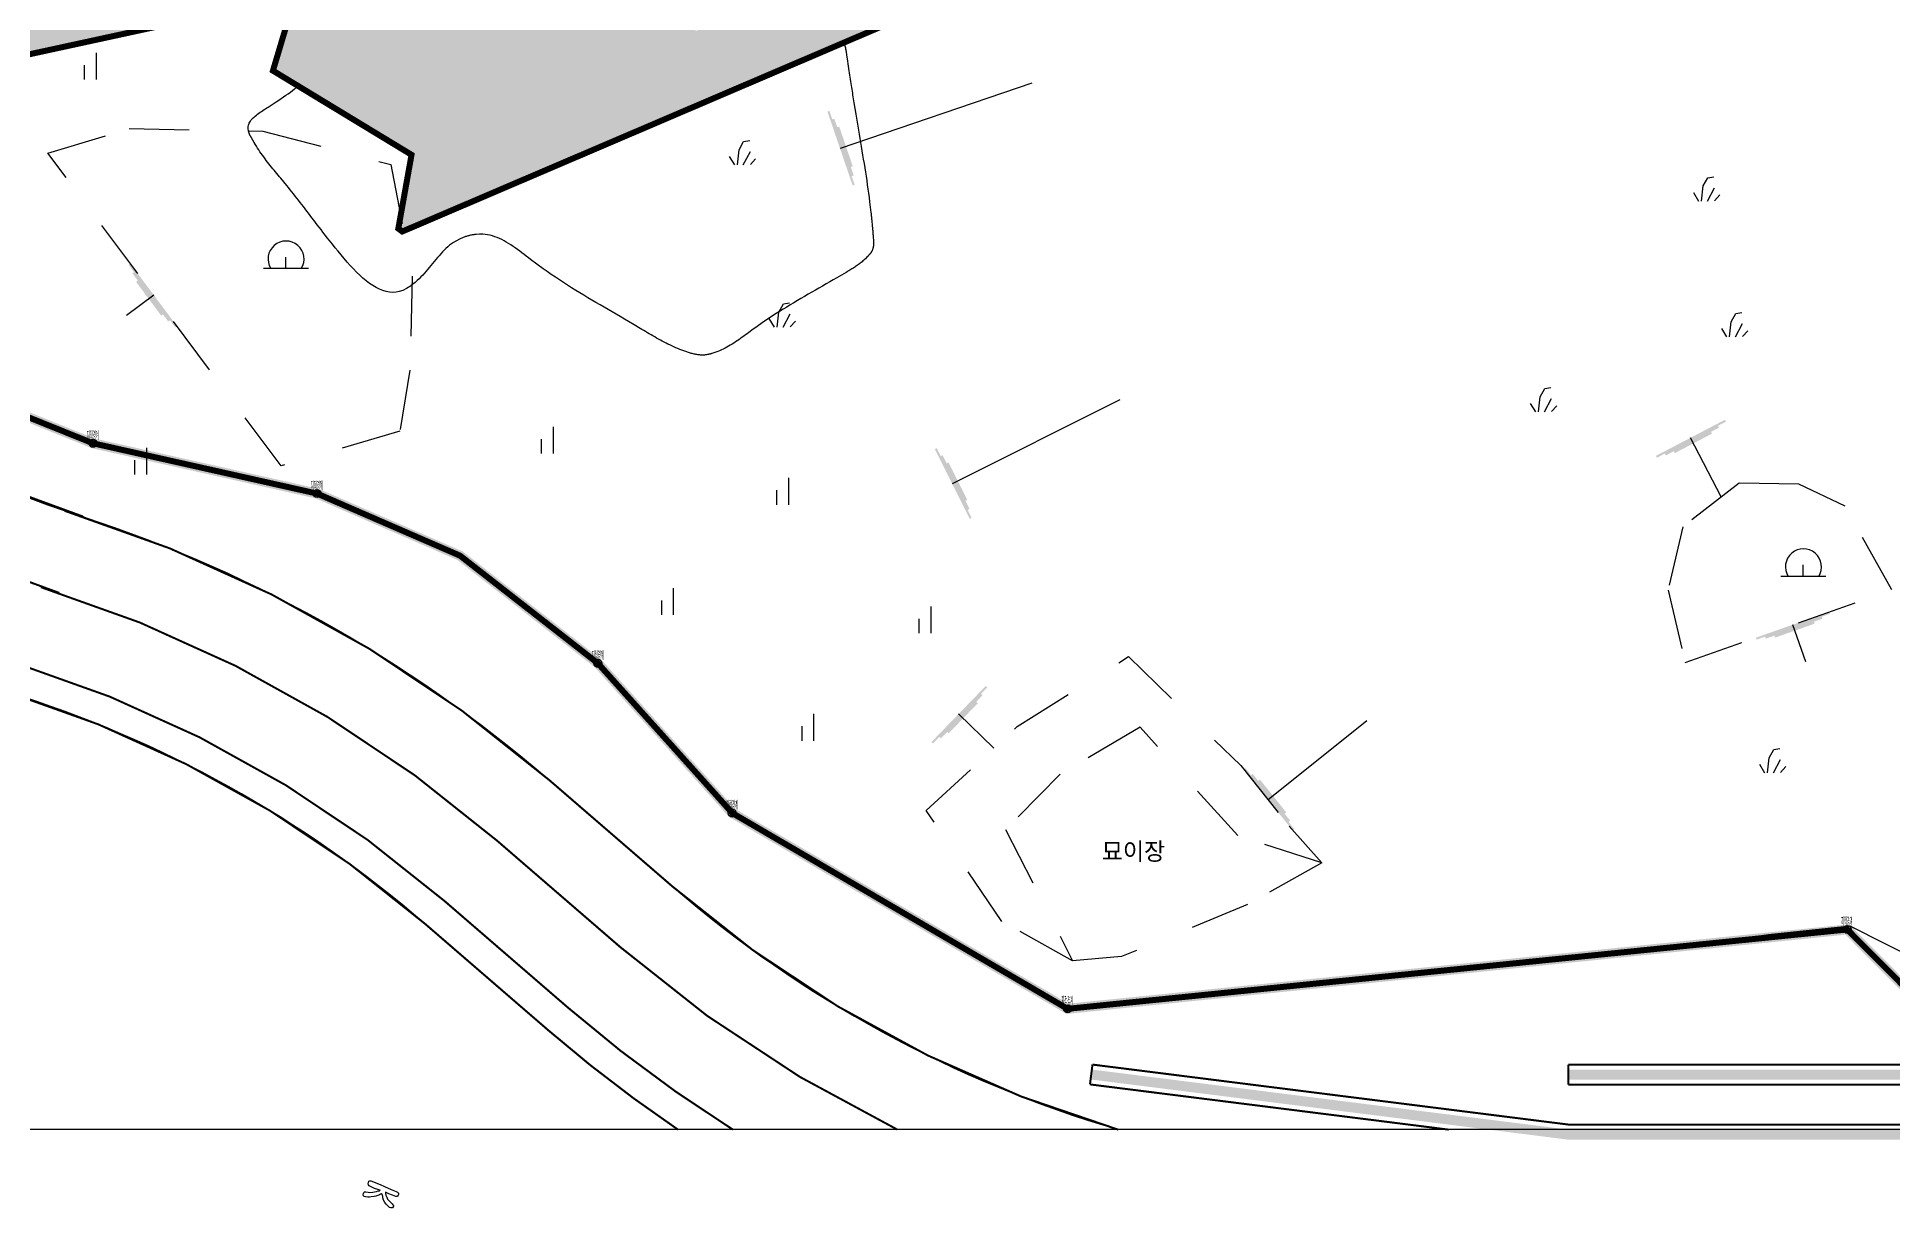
# Model space of a CAD drawing. Header units: inches. Extents: x 12 to 405, y 13 to 268.
# Drawn here: x 163 to 255.8, y 21.4 to 79.9 of the extents above; entities that cross this region are included whole.
import ezdxf
from ezdxf.enums import TextEntityAlignment as Align

# ---------------------------------------------------------------- set-up
doc = ezdxf.new("R2010")
doc.units = ezdxf.units.IN
doc.header["$MEASUREMENT"] = 0
for name, pattern in [('CENTER', [2, 1.25, -0.25, 0.25, -0.25]), ('HIDDEN', [2, 1, -1]), ('PHANTOM2', [12.5, 10, -0.5, 0.5, -0.5, 0.5, -0.5])]:
    doc.linetypes.add(name, pattern=pattern)
for name, color, linetype in [('1-1CON', 35, 'Continuous'), ('1-SIM', 8, 'Continuous'), ('1-TEXT', 7, 'Continuous'), ('1-묘지', 4, 'Continuous'), ('1-지적경계점', 6, 'Continuous'), ('1-휀스', 7, 'FENCELINE1'), ('CODE', 2, 'Continuous'), ('LSMD_CONT_LDREG_41500', 1, 'Continuous'), ('NR', 7, 'Continuous'), ('가구1', 5, 'Continuous'), ('도로해치', 253, 'Continuous'), ('보도', 2, 'Continuous'), ('사업부지', 7, 'Continuous'), ('성토옹벽', 6, 'Continuous'), ('솔리드', 7, 'PHANTOM2'), ('직인선', 1, 'Continuous'), ('휴게공간', 3, 'Continuous')]:
    doc.layers.add(name, color=color, linetype=linetype)
doc.styles.add('ghs', font='romans.shx', dxfattribs={"bigfont": 'ghs.shx'})
doc.styles.add('SH_대대리576', font='')
doc.styles.get('SH_대대리576').set_extended_font_data('NanumGothic', bold=True)
doc.linetypes.add('FENCELINE1', pattern='A,0.25,-0.1,[133,ltypeshp.shx,S=0.1,R=0,X=-0.1,Y=0],-0.1,1', length=1.45)

# ---------------------------------------------------------------- blocks, each defined once
blk = doc.blocks.new('JJ')
at = {"layer": '1-지적경계점'}
for p, q in [((151516.9631145289, 464492.3389579273), (151516.5631145289, 464492.3389579273)), ((151516.7631145289, 464492.1389579272), (151516.7631145289, 464492.5389579273))]:
    blk.add_line(p, q, dxfattribs=at)
blk.add_circle((151516.7631145289, 464492.3389579273), 0.2, dxfattribs=at)
at = {"layer": '1-지적경계점', "extrusion": (2.7929265565e-06, -1.90342140571e-05, 0.9999999998149491), "style": 'SH_대대리576', "width": 0.2764832355283527}
blk.add_text('지적경계', height=0.3999990935341716, dxfattribs=at).set_placement((151516.4507297681, 464492.5444628144, -8.418076201682998), (151517.04139716, 464492.5444628144, -8.418076201682998), align=Align.FIT)
blk = doc.blocks.new('A$C33E82F04')
at = {"layer": '1-묘지', "linetype": 'Continuous'}
for p, q in [((1.499999997671693, 0), (-2.3283064e-09, 0)), ((0.7499999976716936, 0), (0.7499999976716936, 0.3802152863354422))]:
    blk.add_line(p, q, dxfattribs=at)
blk.add_arc((0.7555921556486282, 0.3177159050828777), 0.6000000000000001, 328.0265315023669, 211.973468497633, dxfattribs=at)
blk = doc.blocks.new('A$C39EA40FB')
at = {"layer": '1-SIM'}
for p, q in [((0.3315694252378307, 0.502901213709265), (0.4802046115219128, 0.7772115109255539)), ((0.4802046115219128, 0.7772115109255539), (0.6860084937361535, 0.811500490817707)), ((-8.812348824e-07, 0.2857392162550241), (0.1715009276522323, -7.409835234e-07)), ((0.2744028687593527, -7.409835234e-07), (0.3315694252378307, 0.502901213709265)), ((0.4687713002203964, -7.409835234e-07), (0.7088751163100824, 0.4457529138890095)), ((0.7088751163100824, 0.0114273771760054), (0.8803769251971971, 0.205731596564874))]:
    blk.add_line(p, q, dxfattribs=at)
blk = doc.blocks.new('A$C0C523BD5')
at = {"layer": '1-SIM'}
for p, q in [((0.3944576354988385, 0.8915101256570778), (0.3944576354988385, 1.2741656974e-06)), ((1.9774597604e-06, 0.4800446797744371), (1.9774597604e-06, 1.2741656974e-06))]:
    blk.add_line(p, q, dxfattribs=at)

msp = doc.modelspace()

# ---------------------------------------------------------------- hatches: boundary and pattern name
at = {"layer": '솔리드', "linetype": 'Continuous'}
h = msp.add_hatch(dxfattribs=at)
h.set_pattern_fill('CROSS', color=8, scale=3, style=0)
h.set_pattern_definition([(0, (-296693.6057638996, -354742.0370339247), (0.75, 0.75), [0.375, -1.125]), (90, (-296693.4182638996, -354742.2245339247), (-0.7499999999999999, 0.75), [0.375, -1.125])])
edge = h.paths.add_edge_path()
edge.add_line((135.721386468131, 222.2391814133287), (133.7300689980386, 221.4241814157128))
edge.add_line((133.7300689980386, 221.4241814157128), (131.2197207949705, 218.4764369361935))
edge.add_line((131.2197207949705, 218.4764369361935), (138.3254815966122, 216.6221968933958))
edge.add_arc((138.704222170147, 218.0735946947959), 1.49999999998355, 255.3748733595067, 345.3748733595068)
edge.add_line((140.1556199715471, 217.6948541212612), (141.089846719615, 221.2749686981685))
edge.add_line((141.089846719615, 221.2749686981685), (168.9645647300406, 214.0010933510628))
edge.add_line((168.9645647300406, 214.0010933510628), (168.0306386123177, 210.4221308402618))
edge.add_arc((169.4820364137179, 210.0433902668435), 1.499999999954156, 165.3748733638094, 255.3748733460374)
edge.add_line((169.1032958398339, 208.5919924655016), (169.4821544000645, 208.4918992481678))
edge.add_line((169.4821544000645, 208.4918992481678), (167.9671921059255, 202.6863080425089))
edge.add_line((167.9671921059255, 202.6863080425089), (154.3240527725195, 206.2464694337821))
edge.add_arc((153.9453121989848, 204.7950716323819), 1.49999999998355, 75.37487335950675, 165.3748733595068)
edge.add_line((152.4939143975846, 205.1738122059166), (152.2666700513566, 204.3029735171137))
edge.add_line((152.2666700513566, 204.3029735171137), (229.6745527935328, 184.1034762617917))
edge.add_line((229.6745527935328, 184.1034762617917), (232.3923772854379, 183.3952946763736))
edge.add_line((232.3923772854379, 183.3952946763736), (226.9971545921636, 190.7751397629752))
edge.add_line((226.9971545921636, 190.7751397629752), (227.8044279829247, 191.3653174248309))
edge.add_line((227.8044279829247, 191.3653174248309), (232.9894685849196, 184.2729695117002))
edge.add_line((232.9894685849196, 184.2729695117002), (251.176757040119, 179.5269459526305))
edge.add_line((251.176757040119, 179.5269459526305), (244.0569294377111, 152.2425616763201))
edge.add_line((244.0569294377111, 152.2425616763201), (244.2925573534213, 152.1810748520791))
edge.add_line((244.2925573534213, 152.1810748520791), (235.3795301610718, 118.0248463384476))
edge.add_line((235.3795301610718, 118.0248463384476), (241.5237808994481, 116.4215114186652))
edge.add_line((241.5237808994481, 116.4215114186652), (239.024093386519, 106.8422858580732))
edge.add_line((239.024093386519, 106.8422858580732), (232.8798426481427, 108.4456207779137))
edge.add_line((232.8798426481427, 108.4456207779137), (229.5974247019968, 95.86683973892536))
edge.add_line((229.5974247019968, 95.86683973892536), (225.3355701828606, 96.97896560504046))
edge.add_line((225.3355701828606, 96.97896560504046), (223.8088400572652, 91.1282780832978))
edge.add_line((223.8088400572652, 91.1282780832978), (224.3205177123656, 89.93321073056609))
edge.add_line((224.3205177123656, 89.93321073056609), (207.6296264184404, 82.78687199107549))
edge.add_line((207.6296264184404, 82.78687199107549), (197.9029318647573, 80.89225614828933))
edge.add_line((197.9029318647573, 80.89225614828933), (196.0110436248125, 80.24973714807015))
edge.add_line((196.0110436248125, 80.24973714807015), (180.5294668857589, 84.28963590606759))
edge.add_line((180.5294668857589, 84.28963590606759), (181.8395424676476, 89.31006720197797))
edge.add_line((181.8395424676476, 89.31006720197797), (181.4046306469011, 89.42355693732566))
edge.add_arc((177.9959655299665, 76.3609767368896), 13.49999997674929, 75.37487353076725, 135.1861170693452)
edge.add_arc((156.0045399559078, 98.20994023502749), 17.50000009944609, 223.5788865521241, 315.1862383782775, ccw=False)
edge.add_line((143.3270859950919, 86.14626896330333), (117.269557294878, 113.5295721201244))
edge.add_arc((138.6401239051831, 133.8654734467989), 29.5000000002327, 165.3748733599285, 223.5788823728236, ccw=False)
edge.add_line((110.0959671437506, 141.3140380595712), (119.7605279047623, 178.3502660749498))
edge.add_arc((111.5359403633977, 180.4964626582939), 8.499999999995753, 345.3748733597984, 56.78516630010513)
edge.add_line((116.1920690104364, 187.6077541037364), (116.1920690104364, 187.171181414348))
edge.add_line((116.1920690104364, 187.171181414348), (117.9410689935087, 181.3781814146921))
edge.add_line((117.9410689935087, 181.3781814146921), (116.3810689911245, 173.5291814152285))
edge.add_line((116.3810689911245, 173.5291814152285), (112.5470689997076, 166.197181414768))
edge.add_line((112.5470689997076, 166.197181414768), (105.7180689886211, 155.4601814141631))
edge.add_line((105.7180689886211, 155.4601814141631), (102.6590689882635, 143.5851814141631))
edge.add_line((102.6590689882635, 143.5851814141631), (103.156068997085, 131.0721814148844))
edge.add_line((103.156068997085, 131.0721814148844), (106.024068997742, 123.7651814139233))
edge.add_line((106.024068997742, 123.7651814139233), (119.4970689877866, 109.6021814140975))
edge.add_line((119.4970689877866, 109.6021814140975), (121.30506901592, 106.3371814126283))
edge.add_line((121.30506901592, 106.3371814126283), (125.2930689917177, 99.13518141380223))
edge.add_line((125.2930689917177, 99.13518141380223), (135.4980689895222, 88.42318141397732))
edge.add_line((135.4980689895222, 88.42318141397732), (143.5990690001402, 81.93218141481225))
edge.add_line((143.5990690001402, 81.93218141481225), (150.6230689898714, 74.86918141397359))
edge.add_line((150.6230689898714, 74.86918141397359), (152.2930689916013, 65.02718141490072))
edge.add_line((152.2930689916013, 65.02718141490072), (155.2140690103754, 63.85618141475311))
edge.add_line((155.2140690103754, 63.85618141475311), (158.4310689881443, 62.60018141382784))
edge.add_line((158.4310689881443, 62.60018141382784), (158.3550689980386, 74.5021814145282))
edge.add_line((158.3550689980386, 74.5021814145282), (160.5560689881443, 78.60918141530306))
edge.add_line((160.5560689881443, 78.60918141530306), (169.7570689931511, 80.60718141590655))
edge.add_line((169.7570689931511, 80.60718141590655), (175.5250689998268, 88.95218141285181))
edge.add_line((175.5250689998268, 88.95218141285181), (176.7910690024494, 84.80218141527325))
edge.add_line((176.7910690024494, 84.80218141527325), (174.835069002211, 78.24618141354472))
edge.add_line((174.835069002211, 78.24618141354472), (181.7630689904092, 74.04018141511074))
edge.add_line((181.7630689904092, 74.04018141511074), (181.102068991959, 70.35018141382784))
edge.add_line((181.102068991959, 70.35018141382784), (181.2980690017341, 70.20118141455055))
edge.add_line((181.2980690017341, 70.20118141455055), (237.5730689927933, 94.28518141341806))
edge.add_line((237.5730689927933, 94.28518141341806), (246.0360690072176, 115.9231814155489))
edge.add_line((246.0360690072176, 115.9231814155489), (245.3930690154431, 128.7931814147294))
edge.add_line((245.3930690154431, 128.7931814147294), (255.1140690013764, 184.4671814143792))
edge.add_line((255.1140690013764, 184.4671814143792), (247.2930689916012, 181.9591814149305))
edge.add_line((247.2930689916012, 181.9591814149305), (245.9290689991086, 183.5101814138604))
edge.add_line((245.9290689991086, 183.5101814138604), (240.2350690080549, 186.6101814146521))
edge.add_line((240.2350690080549, 186.6101814146521), (232.7250689880221, 189.3501814137696))
edge.add_line((232.7250689880221, 189.3501814137696), (225.5950689927905, 195.8901814147964))
edge.add_line((225.5950689927905, 195.8901814147964), (210.655069009261, 200.0101814150246))
edge.add_line((210.655069009261, 200.0101814150246), (190.2950689954215, 203.0201814137533))
edge.add_line((190.2950689954215, 203.0201814137533), (178.4650689974426, 202.180181412971))
edge.add_line((178.4650689974426, 202.180181412971), (177.4350689961923, 206.780181413588))
edge.add_line((177.4350689961923, 206.780181413588), (169.2950690106138, 218.5401814141794))
edge.add_line((169.2950690106138, 218.5401814141794), (150.1150689885019, 228.1301814150199))
edge.add_line((150.1150689885019, 228.1301814150199), (139.3863879575858, 223.7391814133287))
edge.add_line((139.3863879575858, 223.7391814133287), (132.0260690018533, 223.7391814133287))
edge.add_line((132.0260690018533, 223.7391814133287), (127.7590689972042, 224.8931814143568))
edge.add_line((127.7590689972042, 224.8931814143568), (124.3420690014957, 224.0401814151689))
edge.add_line((124.3420690014957, 224.0401814151689), (116.919069008529, 225.9461814146623))
edge.add_line((116.919069008529, 225.9461814146623), (116.1920690104364, 224.6771814143419))
edge.add_line((116.1920690104364, 224.6771814143419), (116.1920690104364, 203.0686903968588))
edge.add_line((116.1920690104364, 203.0686903968588), (116.1920690104364, 202.5171354952752))
edge.add_line((116.1920690104364, 202.5171354952752), (116.6839017161167, 202.5171354952752))
edge.add_line((116.6839017161167, 202.5171354952752), (116.6839017161167, 224.5434371447907))
edge.add_line((116.6839017161167, 224.5434371447907), (117.1616635776938, 225.3676709587005))
edge.add_line((117.1616635776938, 225.3676709587005), (124.2692918714367, 223.5426487928623))
edge.add_line((124.2692918714367, 223.5426487928623), (132.0162796791758, 223.2391814133287))
edge.add_line((132.0162796791758, 223.2391814133287), (138.9567083096247, 223.2391814133287))
edge.add_line((138.9567083096247, 223.2391814133287), (150.1026683259172, 227.8009524621436))
edge.add_line((150.1026683259172, 227.8009524621436), (169.0920877630472, 218.3062618271349))
edge.add_line((169.0920877630472, 218.3062618271349), (176.6954660028916, 207.3139288281807))
edge.add_line((176.6954660028916, 207.3139288281807), (175.8730393352801, 206.7450576860126))
edge.add_line((175.8730393352801, 206.7450576860126), (168.4155289890825, 217.5265069948643))
edge.add_line((168.4155289890825, 217.5265069948643), (150.0614032061187, 226.703551441328))
edge.add_line((150.0614032061187, 226.703551441328), (139.1534270502509, 222.2391814133287))
edge.add_line((139.1534270502509, 222.2391814133287), (135.721386468131, 222.2391814133287))

# ---------------------------------------------------------------- linework, layer by layer
for points in [[(18.82665595794083, 268.0111741536082), (281.1495063939129, 268.0111741536082), (281.1495063939129, 25.2811741717876), (18.82665595794083, 25.2811741717876)], [(18.82665599007146, 268.011174155238), (281.1495064111424, 268.011174155238), (281.1495064111424, 25.28117417248609), (18.82665599007146, 25.28117417248609)]]:
    msp.add_lwpolyline(points, close=True)
at = {"layer": '1-1CON', "color": 8, "linetype": 'Continuous', "elevation": 84.49599999999998}
msp.add_lwpolyline([(203.3860068233681, 79.65870874358984), (203.3953316422177, 79.62857913768562), (203.4076059373093, 79.58428109234842), (203.4190111966801, 79.5386378633109), (203.4296342940999, 79.49185370172086), (203.4395621033383, 79.44413286524536), (203.4488815428687, 79.3956796078262), (203.4576794566584, 79.34669818619909), (203.4660427929831, 79.29739285151186), (203.4740583660079, 79.24796785956892), (203.4818131240082, 79.19862746431204), (203.5100734146309, 79.0157700123516), (203.5371239842844, 78.8397652495903), (203.5563096018506, 78.71445169656249), (203.5749258162451, 78.59242461791905), (203.5930117579175, 78.47349259334328), (203.610606572218, 78.3574641950679), (203.6277494641018, 78.24414800091358), (203.6444795640183, 78.13335258404436), (203.6608360471201, 78.02488652321222), (203.676858073659, 77.91855838878723), (203.6925848336888, 77.81417676231536), (203.7080554427577, 77.71155021323534), (203.7233090909195, 77.61048732029917), (203.7383849235249, 77.51079665760221), (203.7533221157265, 77.41228680110248), (203.7681598724795, 77.31476632582667), (203.7829372944308, 77.21804381052675), (203.7976935567332, 77.12192782277884), (203.8124678345395, 77.02622694319757), (203.8272993030024, 76.93074974867227), (203.8422271074725, 76.83530481236699), (203.8572904231024, 76.73970070837709), (203.8725283952427, 76.64374601545455), (203.9181562723589, 76.35879957752945), (203.9659901620818, 76.06745776238563), (203.9984820248557, 75.87215994096073), (204.031722715683, 75.67442236172678), (204.0656041713429, 75.47442377249422), (204.1000183584166, 75.27234291082891), (204.1348572285843, 75.0683585254726), (204.1700127782298, 74.86264936144175), (204.2053769441319, 74.6553941628215), (204.2408416481686, 74.44677166997167), (204.2762989165259, 74.23696063442799), (204.3116406859828, 74.02613979375633), (204.3467589231205, 73.81448789576712), (204.3815455647183, 73.60218368640813), (204.4158926071597, 73.38940590697052), (204.4496919723225, 73.17633330247077), (204.4828356863928, 72.96314461792531), (204.515215626545, 72.75001859835061), (204.5467237742615, 72.53713398596915), (204.5772521408272, 72.32466952859136), (204.6066926630211, 72.11280396843972), (204.6349372776223, 71.90171604959937), (204.6618779661131, 71.69158451801809), (204.694441741891, 71.42499405595186), (204.7245323719454, 71.16054138990762), (204.7309191288424, 71.10349317996474), (204.7371934564782, 71.04651320243897), (204.7433567257596, 70.98958567606928), (204.7494104268027, 70.93269483170184), (204.7553560646248, 70.87582489459487), (204.7611950697375, 70.81896008628132), (204.7669289322567, 70.76208463574471), (204.7725590975953, 70.70518277010592), (204.7780870707703, 70.64823871089789), (204.7835143120957, 70.59123668710413), (204.7888422371817, 70.53416092398288), (204.7940723957491, 70.47699564679237), (204.799206173606, 70.41972508172216), (204.8042451055718, 70.36233345309915), (204.8091906668616, 70.3048049871129), (204.8140442730856, 70.24712391088428), (204.8188073845578, 70.1892744487402), (204.8234815360976, 70.13124082500758), (204.8280681433154, 70.07300727053257), (204.8325686963273, 70.01455800405415), (204.8369846703482, 69.95587725828113), (204.842836356349, 69.87629277988049), (204.8485390903426, 69.79622854648801), (204.8499821336937, 69.77542532871189), (204.8513609530402, 69.75460999256643), (204.8526484282685, 69.73379263172569), (204.8538174541665, 69.71298335010829), (204.8548409553242, 69.69219224511357), (204.8556918563319, 69.6714294178662), (204.8563429625702, 69.65070496669682), (204.8567672433329, 69.63002899179878), (204.85693762321, 69.6094115933654), (204.8568269373847, 69.58886286879601), (204.8564081253481, 69.56839292014661), (204.8556540818882, 69.54801184667917), (204.8545377166939, 69.52772974579307), (204.8530318947506, 69.50755672233822), (204.8511095257473, 69.48750286626341), (204.8487435342741, 69.46757828521254), (204.8459068151188, 69.44779307751628), (204.8425722332669, 69.42815733871134), (204.8387127282095, 69.40868117457899), (204.8343011798335, 69.3893746797246), (204.8293104829264, 69.37024795620414), (204.8182438822461, 69.33280475235256), (204.8047011705113, 69.29614334816756), (204.7974257679654, 69.27821156738969), (204.7895914377642, 69.26046513936194), (204.7812211127949, 69.24290124683353), (204.7723377855492, 69.22551707348498), (204.7629644038153, 69.2083098057908), (204.7531239451838, 69.19127662836286), (204.7428393723441, 69.174414725813), (204.7321336479855, 69.15772128275307), (204.7210297347975, 69.14119348286363), (204.7095505954695, 69.12482851355048), (204.6977192075921, 69.10862356035682), (204.6855585189534, 69.09257580323788), (204.6730915220452, 69.07668243146213), (204.6603411646557, 69.06094062591615), (204.6473303945733, 69.04534757586839), (204.6340821893883, 69.02990046406808), (204.6206195117903, 69.01459647698971), (204.6069653393698, 68.9994327973825), (204.5931426199151, 68.98440660799565), (204.5791743459177, 68.96951509809765), (204.5650834651661, 68.95475545230033), (204.5101902546359, 68.89815993311527), (204.4541496248913, 68.84345332051339), (204.4119917662812, 68.80388430396738), (204.3692559363318, 68.76526735613766), (204.3259685399008, 68.7275592487556), (204.282156086154, 68.69071674982729), (204.2378449650479, 68.6546966348094), (204.1930616112423, 68.61945566891404), (204.1478324593974, 68.58495062480392), (204.1021839739752, 68.55113827141645), (204.0561425747347, 68.5179753767577), (204.0097346963358, 68.48541871535303), (203.9629867883397, 68.4534250542772), (203.915925270505, 68.42195116433027), (203.868576592393, 68.3909538172436), (203.8209671588612, 68.36038978102329), (203.7731234641743, 68.3302158274007), (203.7250718684865, 68.3003887225193), (203.6768388958645, 68.27086524183574), (203.628450936265, 68.24160215242478), (203.5799344094468, 68.2125562260178), (203.5313157649708, 68.1836842315522), (203.4826214672995, 68.15494293889674), (203.2551122965289, 68.02120199410888), (203.0271063508463, 67.88842488902333), (202.8476975025607, 67.78457469849559), (202.6680895002556, 67.68108861970427), (202.488336122222, 67.57785117144408), (202.3084911318493, 67.47474686878445), (202.1286083074284, 67.37166022958877), (201.9487414123488, 67.26847576892646), (201.7689442249012, 67.16507800652357), (201.589270478673, 67.06135145558687), (201.4097739966584, 66.95718063397976), (201.2305084677411, 66.85245005956563), (201.0515277447176, 66.74704424555125), (200.8728855313731, 66.64084771073135), (200.6946356358004, 66.53374497390064), (200.5168318064881, 66.42562054919722), (200.3395278068257, 66.31635895169052), (200.1627774002028, 66.20584470110657), (199.9866343649102, 66.0939623125148), (199.8111524941397, 65.98059630191597), (199.6363855363799, 65.8656311890361), (199.4623872103167, 65.74895148708197), (199.2892113538456, 65.63044171205433), (199.0337948860598, 65.45187910816344), (198.7804220231247, 65.2687873717648), (198.6981194527817, 65.20887378959628), (198.6158988239241, 65.14877491987022), (198.5336930068207, 65.08863793297382), (198.4514347227288, 65.02860999556901), (198.3690567674113, 64.96883826779845), (198.2864919962359, 64.90946992098065), (198.2036730857563, 64.85065212084623), (198.1205328913403, 64.79253203312578), (198.0370041491461, 64.73525682168724), (197.9530197145415, 64.67897365598651), (197.8685123534871, 64.62382970082285), (197.7834148170424, 64.56997212285819), (197.6976598860693, 64.51754808968576), (197.6111803861332, 64.4667047642422), (197.5239090980959, 64.41758931225809), (197.4357788177205, 64.37034890505197), (197.3467222960663, 64.32513070369782), (197.2566722990942, 64.28208187858286), (197.1655616821719, 64.24134959078106), (197.0733231963587, 64.20308101067963), (196.9798896076155, 64.16742330494048), (196.8754963042212, 64.13115451096269), (196.7694872530175, 64.09841641301932), (196.7596260817719, 64.09540806415202), (196.7497516186905, 64.09243485408547), (196.7398641766978, 64.08949911950799), (196.7299640538168, 64.08660319431397), (196.7200515778733, 64.08374941146644), (196.7101270766926, 64.08094010858508), (196.7001908482981, 64.0781776214269), (196.6902432056141, 64.0754642848176), (196.6802845062685, 64.07280243451419), (196.6703150035811, 64.07019440534236), (196.6603350700808, 64.06764253305914), (196.6503450186921, 64.06514915435287), (196.6403451623393, 64.0627166031179), (196.6303357841444, 64.06034721697392), (196.6203172417355, 64.05804332795265), (196.6102898480368, 64.05580727553638), (196.6002538861704, 64.05364139175686), (196.5902097137642, 64.05154801423373), (196.5801576437426, 64.04952947593006), (196.5700979741288, 64.04758811539682), (196.5600310476494, 64.04572626559707), (196.5039238395167, 64.0358124280599), (196.4476108165455, 64.02850995010408), (196.4012848051262, 64.02421260981532), (196.3548497768116, 64.02154545469853), (196.3083204837513, 64.0204446630803), (196.2617116929961, 64.02084641794386), (196.2150381268931, 64.0226869050664), (196.1683145822955, 64.02590230370583), (196.1215558113528, 64.03042879870804), (196.0747765811158, 64.03620257026228), (196.0279916586352, 64.0431598032144), (195.9812158258629, 64.05123667868497), (195.9344637753439, 64.06036937872591), (195.8877503337336, 64.07049408911439), (195.8410902382803, 64.08154698817702), (195.7944982858372, 64.093464261691), (195.7479891838503, 64.1061820917082), (195.7015777142716, 64.1196366584179), (195.6552786739541, 64.13376414573463), (195.609106785245, 64.14850073757293), (195.5630768300963, 64.16378261412206), (195.5172035755587, 64.17954596022787), (195.4715017439795, 64.19572695607962), (195.322292855568, 64.24993132690611), (195.1752437265587, 64.30725237152251), (195.0740496130658, 64.34851844592663), (194.9738088460637, 64.39114047105136), (194.8744765432549, 64.43504380418631), (194.7760078372431, 64.48015380541506), (194.6783578308297, 64.52639583202722), (194.5814816715193, 64.57369524410637), (194.4853344919158, 64.62197740359875), (194.3898713501168, 64.67116766406866), (194.2950474234295, 64.72119138746234), (194.2008178146554, 64.77197393386336), (194.1071376414967, 64.82344066149267), (194.0139620216561, 64.87551692857119), (193.9212460877371, 64.92812809331986), (193.8289449425412, 64.9811995176849), (193.7370137186718, 65.03465655802461), (193.645407563634, 65.08842457535388), (193.5540815355254, 65.14242892603102), (193.462990796752, 65.19659497200223), (193.3720904650164, 65.25084807241979), (193.281335658021, 65.30511358271065), (193.1906814934683, 65.35931686482104), (192.8972786875439, 65.53441086767884), (192.6039900543166, 65.70728657471659), (192.4013097794724, 65.82593087556484), (192.1986653866244, 65.94393509330871), (191.9960475327445, 66.06150911080363), (191.7934468897057, 66.17886281835558), (191.5908541293812, 66.2962060950947), (191.3882599236441, 66.41374882573905), (191.1856549443675, 66.53170090245726), (190.983029833622, 66.65027220437946), (190.7803752632809, 66.76967261715504), (190.5776819350195, 66.89011202922734), (190.3749404760075, 67.01180032252046), (190.1721415581179, 67.13494738454642), (189.969275868125, 67.259763096298), (189.7663340630007, 67.38645734621855), (189.5633068444205, 67.51524001716348), (189.3601848097516, 67.64632099850746), (189.1569586755705, 67.77991017124327), (188.9536191137505, 67.91621742102029), (188.7501567663622, 68.0554526372132), (188.5465622903777, 68.19782569802078), (188.3428263874722, 68.34354649281772), (188.0302695842457, 68.5723892551166), (187.7173364521933, 68.810085900898), (187.6084342958403, 68.89338788094642), (187.4993752600623, 68.97693818418952), (187.390103674121, 69.06032583473893), (187.2805638076735, 69.14313985670628), (187.170700019784, 69.22496927140924), (187.0604565801096, 69.3054031020281), (186.9497777881098, 69.38403037174317), (186.8386079730464, 69.46044010373475), (186.7268914343787, 69.53422132118317), (186.6145725162697, 69.60496304820003), (186.5015954436732, 69.67225430517169), (186.3879045756531, 69.73568411993506), (186.2734441967679, 69.7948415100825), (186.1581586660815, 69.84931549879434), (186.0419922234488, 69.89869511390748), (185.9248892130328, 69.94256937487694), (185.8067939193917, 69.98052730488303), (185.6876506866885, 70.01215793083134), (185.5674037845803, 70.03705026938292), (185.4459975125266, 70.05479334744336), (185.3233762444926, 70.06497618912431), (185.1594648869706, 70.06790220721336), (184.9932317646218, 70.05615624117377), (184.9525339068842, 70.05242652429911), (184.9117510231209, 70.04784758093479), (184.870909846015, 70.04243209941956), (184.8300370635462, 70.03619276529821), (184.7891593636942, 70.02914226784083), (184.7483034791422, 70.02129329352351), (184.7074960829688, 70.01265853068503), (184.6667638929558, 70.00325066393884), (184.626133582182, 69.99308238628032), (184.5856318535281, 69.98216638046028), (184.5452854396773, 69.97051533481749), (184.505120998807, 69.95814193675938), (184.4651652636004, 69.94505887741866), (184.425444907136, 69.9312788367522), (184.3859866322947, 69.91681451054933), (184.3468171568585, 69.90167857969823), (184.3079631688071, 69.88588373626294), (184.2694513859225, 69.86944266485693), (184.2313084663821, 69.85236805288764), (184.1935611130667, 69.83467259055647), (184.1562360735608, 69.81636896154555), (184.0076388480139, 69.74021238445016), (183.86676574368, 69.65459246731075), (183.764878025837, 69.58525898384573), (183.666676363535, 69.51135255473378), (183.5718207718802, 69.43326133380356), (183.4799711616707, 69.35137348326566), (183.3907875331116, 69.26607715601745), (183.3039298566056, 69.17776051240685), (183.2190580429508, 69.0868117081252), (183.1358321221544, 68.99361889793249), (183.0539120050146, 68.89857024403932), (182.9729576768352, 68.80205390120568), (182.8926290931179, 68.70445802791687), (182.8125862093641, 68.60617077986421), (182.7324890108778, 68.50758031832697), (182.6519974531604, 68.40907479433986), (182.5707714768125, 68.31104236731949), (182.4884710373356, 68.21387119668248), (182.4047561349346, 68.11794943905147), (182.3192867251112, 68.02366525198045), (182.2317227335645, 67.93140678929808), (182.1417241754009, 67.84156221321496), (182.0489509614183, 67.75451968035372), (181.9389930130912, 67.65836330114576), (181.8244921626522, 67.56691246556761), (181.8097689958288, 67.55529461691799), (181.7949767621233, 67.54376788048717), (181.7801180394365, 67.53233928682926), (181.765195465274, 67.52101587301763), (181.7502117069437, 67.50980467146906), (181.7351693274452, 67.49871270994367), (181.7200710387899, 67.48774702830883), (181.7049194188787, 67.47691465339335), (181.6897171350195, 67.46622262320193), (181.6744668098165, 67.45567796828868), (181.6591710807754, 67.44528772107037), (181.6438325854017, 67.4350589158264), (181.6284539612009, 67.42499858497354), (181.6130378307773, 67.41511376092853), (181.5975868316366, 67.40541147983345), (181.5821036012842, 67.39589877131107), (181.5665907623245, 67.38658266777816), (181.5510509671642, 67.37747020630809), (181.5354868533088, 67.36856841372969), (181.5199010284616, 67.3598843299103), (181.5042961450292, 67.35142498354139), (181.328200942464, 67.2586775001389), (181.1503532143308, 67.196276116955), (180.9870507182552, 67.16333862377974), (180.8227405907585, 67.15305679275366), (180.6576467366888, 67.16415799206766), (180.4919929267837, 67.19536958339336), (180.3260031254961, 67.24541893119635), (180.1599011780693, 67.31303340087356), (179.9939109297468, 67.39694035689058), (179.828256315179, 67.495867163713), (179.6631611647083, 67.60854118673774), (179.4988493682815, 67.73368979136171), (179.3355448009445, 67.87004034018787), (179.173471337743, 68.01632019488784), (179.0128528239204, 68.1712567273778), (178.8539131643249, 68.3335772965354), (178.6968762340023, 68.50200926775756), (178.5419658930971, 68.67528000737252), (178.3894060166551, 68.85211687705191), (178.2394204946233, 69.03124724591794), (178.0922331722452, 69.2113984747109), (177.9480679543688, 69.39129792882773), (177.8071486713363, 69.569672972734), (177.5662739934398, 69.8773665035394), (177.3367430927231, 70.17256156059625), (177.240152976103, 70.29711796327206), (177.1454003067686, 70.41959338525953), (177.0523580970241, 70.54009945395114), (176.9608994485809, 70.6587478023273), (176.8708973737432, 70.77565005684914), (176.7822248997165, 70.89091785235973), (176.6947550835087, 71.0046628143889), (176.6083609672262, 71.11699657219174), (176.5229155929758, 71.22803075968), (176.4382919879629, 71.33787700517746), (176.3543632091953, 71.4466469360766), (176.2710022838785, 71.55445218442651), (176.1880822690202, 71.66140437855097), (176.1054761769249, 71.76761515049907), (176.0230570795013, 71.87319612673195), (175.9406980337574, 71.97825894116136), (175.8582720072939, 72.08291522117975), (175.7756521018221, 72.18727659511092), (175.6927113445474, 72.29145469593527), (175.6093227924778, 72.39556115290793), (175.5253594579174, 72.49970759435269), (175.3770528348161, 72.68240503485026), (175.2262034626676, 72.86591021886738), (175.1610764028503, 72.94486411737921), (175.0956288786604, 73.02408506053212), (175.0299347402527, 73.10363220221075), (174.9640678973867, 73.18356469443711), (174.8981022002174, 73.26394168830188), (174.8321115436031, 73.34482233582708), (174.7661698224022, 73.42626579089733), (174.7003508569671, 73.50833120274069), (174.6347285868599, 73.59107772617313), (174.5693768622352, 73.67456451321664), (174.5043695779516, 73.75885071216794), (174.439780599065, 73.84399547784301), (174.3756838055326, 73.93005796319517), (174.3121530773117, 74.01709732024642), (174.2492623241617, 74.10517270008745), (174.1870853664352, 74.19434325380894), (174.1256961138918, 74.28466813436421), (174.0651684464885, 74.3762064947066), (174.0055762143804, 74.46901748685809), (173.9469933571293, 74.56316026097807), (173.8894937099888, 74.65869397188249), (173.8233779283239, 74.77250066383453), (173.7589572133495, 74.8883855965239), (173.7494941564275, 74.90555516521158), (173.7401132645084, 74.92275826058062), (173.7308371128513, 74.939988940793), (173.7216882767154, 74.95724126401069), (173.7126892866565, 74.9745092856017), (173.703862732835, 74.99178706652197), (173.69523119051, 75.00906866307082), (173.6868172200395, 75.02634813341024), (173.6786433668806, 75.04361953477087), (173.6707322211935, 75.06087692531469), (173.6631063433363, 75.07811436413499), (173.6557883234693, 75.09532590659978), (173.6488006474449, 75.11250561087104), (173.642165965028, 75.1296475379047), (173.6359068365766, 75.14674574120613), (173.6300457479431, 75.16379428173127), (173.6246053637935, 75.18078721484812), (173.6196081848814, 75.19771860337528), (173.6150768162681, 75.21458249802413), (173.6110338034107, 75.23137296254458), (173.6075017215683, 75.248084050442), (173.5936498554422, 75.32488607599112), (173.5916639329864, 75.3997406929982), (173.5970303179695, 75.45723621437969), (173.6089569391681, 75.51361749211969), (173.6270815642549, 75.56892517658594), (173.6510419460012, 75.62319991255822), (173.6804759265854, 75.67648234388503), (173.7150212885811, 75.72881312186541), (173.754315814562, 75.7802328922105), (173.7979972871019, 75.83078230249407), (173.8457035185768, 75.88050199470194), (173.8970722766592, 75.92943262013318), (173.9517413737251, 75.97761482729288), (174.0093485774471, 76.02508925723555), (174.0695316853, 76.07189656032892), (174.1319284798576, 76.11807738228413), (174.1961767734958, 76.16367237067493), (174.2619143636896, 76.20872217400643), (174.3287789883091, 76.25326743333312), (174.3964085044338, 76.2973488008854), (174.4644406797363, 76.34100692237439), (174.5325132967903, 76.38428244444253), (174.6002641232683, 76.42721601186963), (174.8038483621551, 76.55662801473113), (174.997792518325, 76.68363816647502), (175.123831665702, 76.76777329931679), (175.2461778433992, 76.8509204563004), (175.3651519777252, 76.93312566059353), (175.4810749949886, 77.01443493443253), (175.5942677916958, 77.0948943028477), (175.7050512941553, 77.1745497918007), (175.8137463839723, 77.25344742632183), (175.9206740470602, 77.33163322492214), (176.0261551352216, 77.40915321542593), (176.0960779102518, 77.46067976656082)], dxfattribs=at)
at = {"layer": '1-묘지', "linetype": 'HIDDEN', "ltscale": 3}
for points, elevation in [([(181.6847805591299, 63.26602654422345), (181.1749017747118, 60.20787222201648), (175.2459017695858, 58.47687222047421), (163.5869017900898, 74.123872220355), (167.6479017795994, 75.34887222184511), (174.3223487349226, 75.22235891206833), (180.7259017886593, 73.54787222279879), (181.7997145416214, 67.96090925375643)], -23.50400000000002), ([(253.4359017821026, 56.45887222124907), (251.1089671613646, 57.56272510423037), (248.1259017648173, 57.62187222095849), (245.307470998354, 55.4301906785247), (244.5769017698241, 52.26187222155454), (245.4299017848444, 48.64387222270193), (255.7539017857981, 52.27487222089144)], -109.4066817376595), ([(217.2549017878247, 33.93287222164395), (214.8039017828179, 33.73087222206118), (211.2709017904473, 35.69487222174826), (207.4959017695857, 41.23787222320857), (212.0399017693472, 45.4388722216961), (217.6059017689896, 48.94087222202393), (223.2099018009377, 43.48687222211333), (225.6359017850829, 40.46287222283604), (227.2699017884207, 38.61887222046676), (223.5539017679167, 36.53987222055616)], -109.4066817376595)]:
    msp.add_lwpolyline(points, close=True, dxfattribs=dict(at, elevation=elevation))
at = {"layer": '1-묘지', "linetype": 'HIDDEN', "ltscale": 3, "elevation": -109.4066817376595}
msp.add_lwpolyline([(227.2699017884207, 38.61887222046676), (223.0679017813874, 39.98787222134592), (218.1819017888976, 45.40287222045185), (214.1909017624331, 43.0598722229031), (211.4509017826987, 40.29187222274663), (214.8039017828179, 33.73087222206118)], dxfattribs=at)
at = {"layer": '1-휀스', "elevation": -109.4066817376595}
msp.add_lwpolyline([(264.3862340660763, 30.18048819604041), (264.1359017850829, 30.17787222175571), (253.671901768632, 35.45587222168865), (249.6019017906857, 35.02787222138318), (246.4076601328326, 34.56656143518808)], dxfattribs=at)
at = {"layer": 'LSMD_CONT_LDREG_41500', "color": 1, "linetype": 'Continuous', "const_width": 0.3, "elevation": -23.50400000000002, "flags": 128}
msp.add_lwpolyline([(160.5560689881443, 78.60918141530306), (169.7570689931511, 80.60718141590655), (175.5250689998268, 88.95218141285181), (176.7910690024494, 84.80218141527325), (174.835069002211, 78.24618141354472), (181.7630689904092, 74.04018141516895), (181.102068991959, 70.35018141382784), (181.2980690017341, 70.20118141455055), (237.5730689927933, 94.28518141341806), (246.0360690072176, 115.9231814155489), (245.3930690154431, 128.7931814147294), (255.1140690013764, 184.4671814143792)], dxfattribs=at)
at = {"layer": 'NR', "linetype": 'Continuous'}
for p, q in [((212.7711613239718, 77.62136307156356, -109.4066817376595), (203.1822721125556, 74.35641571770134, -109.4066817376595)), ((167.5177518786861, 66.01816814283552, -109.4066817376595), (168.8737888546659, 67.02858772205832, -109.4066817376595)), ((217.1616978408766, 61.77524234897169, -109.4066817376595), (208.7941163392735, 57.57689083723994, -109.4066817376595)), ((247.2367288978768, 56.93042939512702, -109.4066817376595), (245.6930278899146, 59.88290288283201, -109.4066817376595)), ((251.4622239233923, 48.67264699360999, -109.4066817376595), (250.8071933748198, 50.53509130778434, -109.4066817376595)), ((210.876746481843, 44.36351671798798, -109.4066817376595), (209.112174397893, 46.07188607270541, -109.4066817376595)), ((229.5203069658947, 45.73500327097895, -109.4066817376595), (224.5836126120759, 41.77454675252261, -109.4066817376595))]:
    msp.add_line(p, q, dxfattribs=at)
for points in [[(203.810797727294, 72.51048626362058, -109.4066817376595), (202.5537465127182, 76.20234517271342, -109.4066817376595), (203.910193926282, 72.54432995042475, -109.4066817376595), (202.653142696805, 76.2361888595176, -109.4066817376595)], [(203.7651495547963, 72.97031367181512, -109.4066817376595), (202.7981870682908, 75.8102051409212, -109.4066817376595), (203.8645457686854, 73.0041573586193, -109.4066817376595), (202.8975832821799, 75.84404882586273, -109.4066817376595)], [(203.7195013971997, 73.43014107907834, -109.4066817376595), (203.0426276387644, 75.418065106335, -109.4066817376595), (203.8188975812865, 73.46398476588251, -109.4066817376595), (203.1420238377524, 75.4519087940705, -109.4066817376595)], [(167.7086712928487, 68.592237642805, -109.4066817376595), (170.0389064015819, 65.46493780038031, -109.4066817376595), (167.6244747551157, 68.52950054390999, -109.4066817376595), (169.95470987875, 65.4022007014853, -109.4066817376595)], [(167.8933480443432, 68.16865825357559, -109.4066817376595), (169.6858365746214, 65.7630429918197, -109.4066817376595), (167.8091514917089, 68.10592115468057, -109.4066817376595), (169.6016400815918, 65.70030589106204, -109.4066817376595)], [(168.0780247809364, 67.74507886620881, -109.4066817376595), (169.3327667923643, 66.06114818139645, -109.4066817376595), (167.9938282432033, 67.68234176638248, -109.4066817376595), (169.24857023973, 65.99841108063879, -109.4066817376595)], [(243.9649754079056, 58.97939049902084, -109.4066817376595), (247.4210803719235, 60.78641526757451, -109.4066817376595), (244.0136260898781, 58.88634151762994, -109.4066817376595), (247.4697310389948, 60.69336628804626, -109.4066817376595)], [(244.4124074341727, 59.0948443755758, -109.4066817376595), (247.0709496947003, 60.48486343103173, -109.4066817376595), (244.4610580863429, 59.0017953979102, -109.4066817376595), (247.1196003617716, 60.39181445150348, -109.4066817376595)], [(244.8598394306374, 59.21029825492474, -109.4066817376595), (246.7208190323782, 60.1833115926263, -109.4066817376595), (244.9084900977087, 59.11724927446517, -109.4066817376595), (246.7694696845484, 60.09026261496069, -109.4066817376595)], [(209.6686083437872, 55.83397266997667, -109.4066817376595), (207.9196243496609, 59.31980900264057, -109.4066817376595), (209.7624577643347, 55.88106070070239, -109.4066817376595), (208.0134737702084, 59.36689703336629, -109.4066817376595)], [(209.5606519194317, 56.28327258473905, -109.4066817376595), (208.2152796151114, 58.9646851483983, -109.4066817376595), (209.6545013697815, 56.33036061546477, -109.4066817376595), (208.3091290803624, 59.01177318005534, -109.4066817376595)], [(209.4526955099774, 56.73257250043275, -109.4066817376595), (208.510934895463, 58.60956129695001, -109.4066817376595), (209.5465449901295, 56.77966053208979, -109.4066817376595), (208.6047843309117, 58.65664932581308, -109.4066817376595)], [(248.9676495404912, 49.88811496442827, -109.4066817376595), (252.6467372389508, 51.18206764834645, -109.4066817376595), (249.0024867119265, 49.78906260414692, -109.4066817376595), (252.6815744401885, 51.0830152880651, -109.4066817376595)], [(249.4269968481732, 49.93836483715745, -109.4066817376595), (252.2570643039418, 50.93371305691721, -109.4066817376595), (249.4618340196085, 49.83931247408213, -109.4066817376595), (252.2919014902783, 50.8346606938419, -109.4066817376595)], [(249.8863441558552, 49.98861470895531, -109.4066817376595), (251.8673913689328, 50.68535846083137, -109.4066817376595), (249.9211813421917, 49.88956234587999, -109.4066817376595), (251.9022285701705, 50.58630609868737, -109.4066817376595)], [(207.7558078827334, 44.67089717912199, -109.4066817376595), (210.4685408981514, 47.47287496815147, -109.4066817376595), (207.831245726533, 44.59786205908927, -109.4066817376595), (210.5439787717534, 47.39983984905007, -109.4066817376595)], [(208.1442533941937, 44.92116719002547, -109.4066817376595), (210.2309711040926, 47.07653471811386, -109.4066817376595), (208.2196912528944, 44.8481320681301, -109.4066817376595), (210.3064089627934, 47.00349959901246, -109.4066817376595)], [(208.5326989205552, 45.1714371990663, -109.4066817376595), (209.9934013100338, 46.68019446900757, -109.4066817376595), (208.6081367643548, 45.09840207810225, -109.4066817376595), (210.0688391687346, 46.60715934990617, -109.4066817376595)], [(225.8038523556662, 40.25352243876728, -109.4066817376595), (223.3633728684855, 43.29557106814059, -109.4066817376595), (225.8857536824418, 40.31922765618833, -109.4066817376595), (223.4452741803599, 43.36127628463032, -109.4066817376595)], [(225.6041598828507, 40.67023326812955, -109.4066817376595), (223.7268679650498, 43.01027067455175, -109.4066817376595), (225.6860611947251, 40.73593848368796, -109.4066817376595), (223.8087692918253, 43.0759758919728, -109.4066817376595)], [(225.404467395134, 41.08694409376653, -109.4066817376595), (224.0903630765152, 42.72497028189423, -109.4066817376595), (225.4863687219096, 41.15264931305023, -109.4066817376595), (224.1722643734885, 42.79067549838396, -109.4066817376595)]]:
    msp.add_solid(points, dxfattribs=at)
at = {"layer": '가구1', "color": 8, "linetype": 'CENTER', "ltscale": 3, "const_width": 0.5, "elevation": -109.4066817376595, "flags": 128}
msp.add_lwpolyline([(281.1495063939129, 34.49830077036927), (264.0189017095601, 30.08587229165892), (260.2619017102753, 28.53187229025821), (253.5319017210041, 35.29187229096601), (214.5569017120634, 31.32387229155461), (197.7969017216002, 41.11487228989313), (191.0819017180239, 48.60187229055623), (184.1889017113482, 53.98787229049663), (177.0399017372167, 57.09487229127149), (165.844901714567, 59.60787229060838), (158.4229017236269, 62.60087229039232), (155.2059017159975, 63.85687229137579), (152.2849017121828, 65.0278722914652), (150.6149017252958, 74.86987229164401), (143.5909017213619, 81.93287229079465), (135.4899017252958, 88.42387229118208), (125.2849017270839, 99.13587229054133), (121.2969017216003, 106.3378722901241), (119.4889017381704, 109.6028722897888), (106.0159017183817, 123.7658722913609), (103.1479017176664, 131.072872292322), (102.6509017237461, 143.5858722916589), (105.7099017092025, 155.4608722916589), (112.538901720289, 166.197872292322), (116.3729017266071, 173.5298722908617), (117.9329017140901, 181.3788722912566), (116.1839017161167, 187.1718722899229), (116.1834762581623, 194.0388186667831), (116.1839017161167, 224.6778722918377), (116.9109017142093, 225.9468722912268), (99.90290171289803, 230.3148722900794), (83.99390171850087, 234.4828722915397), (82.90890171015621, 235.2078722911672), (82.90890171015621, 166.7748722900421), (74.68290171409012, 167.1618722901464), (43.67690171683194, 45.23687229033271), (42.68755698585869, 43.15584192711572), (34.18974329913021, 25.28117417551289)], dxfattribs=at)
at = {"layer": '도로해치', "color": 8, "elevation": -109.4066817376595, "flags": 128}
msp.add_lwpolyline([(98.91568081462742, 145.5852521844924, 0.2413826037789644), (104.2631841936147, 120.13849433053), (114.8243209310806, 107.10074096739), (116.340808365587, 105.2286329279439), (122.1223136075771, 98.09134801577488, -0.4142135624000127), (121.9009047486818, 95.98161388288895), (121.9009047486818, 95.98161388288895), (121.9009047486818, 95.98161388288895), (121.9009047486818, 95.98161388288895), (140.8968582340515, 72.53105455923537, 0.14801059241067), (165.3482523449695, 55.94349716890315), (164.4252814092672, 56.23121845077435, -0.102992130512165), (188.6520713456904, 42.76083101059953), (194.8091213741337, 37.43961287576417, 0.1069533271413453), (217.0855731555258, 25.2811741717876, 0.1069533271413453)], format="xyb", dxfattribs=at)
at = {"layer": '보도', "color": 8, "linetype": 'Continuous', "ltscale": 10, "const_width": 0.1, "elevation": -109.4066817376595, "flags": 128}
msp.add_lwpolyline([(195.0835481771265, 25.28117417365024, -0.0294210711044738), (188.5972149410283, 30.25196941390345), (182.4401648976839, 35.57318754687617, 0.1029921305098176), (161.5980000385082, 47.16168262630413), (160.4486084618604, 47.51998689777861, 0.5377004420196028), (157.8634673395193, 45.41010519403676), (158.0524719693697, 43.53432429402778), (156.5600290038622, 43.38394498925368), (156.3710243591106, 45.25972588833133, -0.5377004420196027), (160.8950213083065, 48.9520188701124), (162.0444128849542, 48.59371459770659, -0.1029921305097436), (183.4209922441279, 36.70807862102697), (189.5780422874724, 31.38686048805425, 0.0377852632880648), (197.8271943964993, 25.28117417551289, 0.0377852632880648)], format="xyb", dxfattribs=at)
at = {"layer": '사업부지', "color": 8, "linetype": 'PHANTOM2', "ltscale": 10, "const_width": 0.3, "elevation": -109.4066817376595, "flags": 128}
msp.add_lwpolyline([(281.1495063366366, 34.49830075244131), (264.0189017416907, 30.08587229235741), (260.2619017424059, 28.5318722909567), (253.5319017233325, 35.2918722916645), (214.5569017292929, 31.3238722922531), (197.7969017239285, 41.11487229152294), (191.0819017203522, 48.60187229218604), (184.1889017285777, 53.98787229212644), (177.039901739545, 57.09487229103866), (165.8449017317964, 59.60787229316952), (158.4229017259552, 62.60087229015949), (155.2059017183258, 63.85687229300561), (152.2849017294122, 65.02787229216369), (150.6149017276241, 74.8698722923425), (143.5909017236902, 81.93287229056182), (135.4899017276241, 88.42387229188057), (125.2849017294122, 99.13587229217114), (121.2969017239286, 106.3378722908226), (119.4889017255975, 109.6028722904873), (106.01590172071, 123.7658722920594), (103.1479017199947, 131.0728722930205), (102.6509017409755, 143.5858722914261), (105.709901726432, 155.4608722923574), (112.5389017226173, 166.1978722930205), (116.3729017289354, 173.5298722915602), (117.9329017313196, 181.3788722910238), (116.183901718445, 187.1718722906214), (116.1834762604906, 194.0388186693442), (116.183901718445, 224.6778722925362), (116.9109017314388, 225.9468722928566), (99.9029017301275, 230.3148722898466), (83.99390172082917, 234.4828722922382), (82.90890174228684, 235.2078722918657), (82.90890174228684, 166.7748722926033), (74.68290173131959, 167.1618722927076), (43.67690171916024, 45.2368722910312), (42.68755700308816, 43.15584192874553), (34.18964128810899, 25.28095958179506)], dxfattribs=at)
at = {"layer": '사업부지', "color": 8, "linetype": 'Continuous', "ltscale": 10, "const_width": 0.1, "elevation": -109.4066817376595, "flags": 128}
for points in [[(103.0976126977241, 119.1943316767708), (113.65874943519, 106.1565783126996), (115.1752368696964, 104.2844702751161), (140.8968582340515, 72.53105455923537, 0.14801059241067), (165.3482523449695, 55.94349716890315)], [(136.4375754781997, 71.68121461298028), (137.7886675783432, 70.01328752569566, 0.1480105924105106), (164.1578180679119, 52.12474524330059), (163.2348471471107, 52.41246652424047)], [(217.0855731555258, 25.28117417365024, -0.1069533271460198), (194.8091213741337, 37.43961287576417), (188.6520713456904, 42.76083101059953, 0.1029921305099037), (164.4252814092672, 56.23121845077435)]]:
    msp.add_lwpolyline(points, format="xyb", dxfattribs=at)
at = {"layer": '사업부지', "color": 8, "linetype": 'Continuous', "ltscale": 10, "elevation": -109.4066817376595, "flags": 128}
for points in [[(197.8271943964993, 25.28117417365024, 0.1, 0.1, -0.0377852632910236), (189.5780422874724, 31.38686048805425, 0.1, 0.1, 0), (183.4209922441279, 36.70807862102697, 0.1, 0.1, 0.1029921305098653), (162.0444128849542, 48.59371459770659, 0.1, 0.1, 0), (142.4433230646885, 54.70403788897852, 0.1, 0.1, 0.1010843626928314), (114.5679255911148, 57.5206851391838, 0.1, 0.1, 0), (91.06176263475777, 55.14363556734929, 0, 0, 0)], [(206.0506500043904, 25.2811741717876, 0.1, 0.1, -0.0651011857811575), (192.1935818233525, 34.41323668051223, 0.1, 0.1, 0), (186.036531780008, 39.73445481348494, 0.1, 0.1, 0.1029921305098371), (163.2348471471107, 52.41246652424047, 0.1, 0.1, 0), (163.2348471471107, 52.41246652424047, 0, 0, 0)]]:
    msp.add_lwpolyline(points, format="xyseb", dxfattribs=at)
at = {"layer": '성토옹벽', "color": 8, "linetype": 'CENTER', "ltscale": 2, "const_width": 0.5, "elevation": -109.4066817376595, "flags": 128}
for points in [[(239.5868081786667, 28.03463144793818), (260.3609911241566, 28.03481931246529), (264.1178893783127, 29.58881689522127), (281.1495063939129, 29.58272450238178)], [(215.7390825637614, 28.03826740950058), (239.5554282852446, 25.0346311638848), (260.9569756873881, 25.03482470296035), (264.7133454867636, 26.5886037015141), (281.1495063939129, 26.58272430866668)]]:
    msp.add_lwpolyline(points, dxfattribs=at)
at = {"layer": '성토옹벽', "color": 8, "linetype": 'Continuous', "ltscale": 10, "const_width": 0.1, "elevation": -109.4066817376595, "flags": 128}
for points in [[(239.586803678516, 28.53463144793818), (260.2616603859698, 28.53481841467033), (264.0186466761862, 30.08885242797146), (281.1495063939129, 30.08272453311542)], [(239.5868127086197, 27.53463144700686), (260.4603219070469, 27.5348202121229), (264.2171320357357, 29.08878136247108), (281.1495063939129, 29.08272446978549)], [(215.8016452827488, 28.53433787736753), (215.6765198447739, 27.54219694629023)], [(215.8016452827488, 28.53433787736753), (239.5868307986294, 25.5346314488695), (260.8576449343001, 25.53482380516539), (264.6141027846371, 27.08863923519561), (281.1495063939129, 27.0827243421943)], [(239.5868127086197, 27.53463144700686), (239.586803678516, 28.53463144793818)], [(215.6765198447739, 27.54219694629023), (233.6045562663113, 25.2811741717876)]]:
    msp.add_lwpolyline(points, dxfattribs=at)
at = {"layer": '직인선', "elevation": -105.8333333333333}
msp.add_lwpolyline([(179.7347264123148, 22.72530634999453), (180.1940599527791, 22.53784417082966), (180.4084156535448, 22.43454872276811), (180.7490880156167, 22.28534417181686), (180.994065959216, 22.1935259672598), (181.059138238523, 22.1514426340716), (181.1050715510266, 22.10170776241171), (181.1050715510266, 22.04432135245474), (181.0915131188578, 21.99804866035879), (181.065192125074, 21.95107181057278), (181.025710738357, 21.93603921339559), (180.9862292476812, 21.93416009070529), (180.8038626292603, 21.99616960187154), (180.6271362980244, 22.07321171009858), (180.4545066465273, 22.15916220909162), (180.4538844316614, 22.09242481646538), (180.4770588732556, 22.00143036323311), (180.5200971958459, 21.91043597379644), (180.5681014111963, 21.80124261703054), (180.657412059116, 21.70132521622759), (180.726935384015, 21.63680193603682), (180.7881822558468, 21.57062416338772), (180.8361864710225, 21.51933637355864), (180.8643269087536, 21.48459299468846), (180.865982137306, 21.43992304657763), (180.8428076957118, 21.41179744481519), (180.8130120294284, 21.37539970212561), (180.7732843709875, 21.36547300418783), (180.7203141595585, 21.37209078129558), (180.6607227233819, 21.3935986054264), (180.5812674062674, 21.46308523481889), (180.4885695359901, 21.547461910827), (180.422356771631, 21.63018415869624), (180.3644206677329, 21.74599522877429), (180.3346248977816, 21.87173299696474), (180.3230376771301, 21.93129299233146), (180.3081397921544, 21.99250741566243), (180.2932419071788, 22.04048634927199), (180.2766887939417, 22.06695745811044), (180.2551695806671, 22.06695745811044), (180.2121313615119, 22.04710412649615), (180.155850486108, 22.02063301730846), (180.0813611649558, 21.97927186127231), (179.983697402384, 21.94949189545764), (179.8909995321067, 21.93956519763628), (179.7494740860186, 21.91902431631638), (179.6633975440984, 21.91075211066232), (179.5773210024111, 21.91075211066232), (179.4697252473327, 21.92233323697178), (179.3952359265297, 21.9372232197918), (179.3654402601881, 21.96865767794839), (179.3455763790173, 22.01994546771925), (179.3538530394783, 22.08115989139947), (179.3753721489686, 22.1291387602821), (179.4134444755384, 22.16222764686859), (179.4846231323083, 22.16388207506566), (179.5922188873867, 22.15395544144735), (179.6832614252692, 22.14237431502147), (179.8248403999953, 22.14976960945819), (179.914262461569, 22.17678988609873), (180.0099232693085, 22.19133930049315), (180.0931065848329, 22.2121241138218), (180.1367778071783, 22.22459504027097), (180.1991653716307, 22.24745840545688), (180.080629092676, 22.29318507185849), (179.9184215910266, 22.34306871391777), (179.7125428670317, 22.44075744594625), (179.6459961731218, 22.47193476209827), (179.6189616760005, 22.5114259653044), (179.6002453341264, 22.56338809495969), (179.6064840801757, 22.63197806222774), (179.6335186809649, 22.69641111839042), (179.675110390561, 22.71303895629421), (179.7347264123148, 22.72530634999453)], dxfattribs=at)
at = {"layer": '휴게공간', "color": 8, "linetype": 'Continuous', "elevation": 1.089318262340537}
msp.add_lwpolyline([(195.0835481771265, 25.28117417365024, -0.0294210711060221), (188.5972149410283, 30.25196941390345), (182.4401648976839, 35.57318754687617, 0.1029921305098176), (161.5980000385082, 47.16168262630413), (160.4486084618604, 47.51998689777861, 0.5377004420196029), (157.8634673395193, 45.41010519403676), (158.0524719693697, 43.53432429402778), (159.8916685470379, 25.2811741717876)], format="xyb", dxfattribs=at)

# ---------------------------------------------------------------- block references
at = {"layer": '1-SIM', "xscale": 1.5, "yscale": 1.5, "zscale": 1.5}
for name, p in [('A$C0C523BD5', (165.4015512676908, 77.80240310712429, -109.4066817376595)), ('A$C39EA40FB', (197.6426720829678, 73.53295073455843, -109.4066817376595)), ('A$C39EA40FB', (245.8395648511124, 71.72600296589258, -109.4066817376595)), ('A$C39EA40FB', (199.6293746890498, 65.4165148966265, -109.4066817376595)), ('A$C39EA40FB', (247.2398628355933, 64.92874832248958, -109.4066817376595)), ('A$C39EA40FB', (237.6890437813473, 61.1774782872078, -109.4066817376595)), ('A$C0C523BD5', (188.2484571399165, 59.10365569202872, -109.4066817376595)), ('A$C0C523BD5', (167.9157930525018, 58.04512380419942, -109.4066817376595)), ('A$C0C523BD5', (200.0129153193903, 56.53953553999486, -109.4066817376595)), ('A$C0C523BD5', (194.251717916317, 51.02425484808805, -109.4066817376595)), ('A$C0C523BD5', (207.1296861829234, 50.10504139850559, -109.4066817376595)), ('A$C0C523BD5', (201.2716634185982, 44.73490041478249, -109.4066817376595)), ('A$C39EA40FB', (249.1386694522572, 43.1281395245594, -109.4066817376595))]:
    msp.add_blockref(name, p, dxfattribs=at)
at = {"layer": '1-묘지', "xscale": 1.5, "yscale": 1.5, "zscale": 1.5}
for p in [(174.3549017818643, 68.34887222184511, -109.4066817376595), (250.2089017691088, 52.95187222196432, -109.4066817376595)]:
    msp.add_blockref('A$C33E82F04', p, dxfattribs=at)
at = {"layer": 'CODE', "linetype": 'Continuous'}
for p in [(-151350.9182127653, -464432.7310857057, -109.4066817376595), (-151339.7232127575, -464435.244085706, -109.4066817376595), (-151325.6812127469, -464443.7360857046, -109.4066817376595), (-151318.9662127284, -464451.2230857044, -109.4066817376595), (-151263.231212729, -464457.045085705, -109.4066817376595), (-151302.206212738, -464461.0140857055, -109.4066817376595)]:
    msp.add_blockref('JJ', p, dxfattribs=at)

# ---------------------------------------------------------------- texts
at = {"layer": '1-TEXT', "linetype": 'Continuous', "style": 'ghs'}
msp.add_text('묘이장', height=0.9999999999999998, dxfattribs=at).set_placement((217.8523523570967, 38.66287645122679, -109.4066817376595), align=Align.CENTER)

doc.saveas('drawing.dxf')
